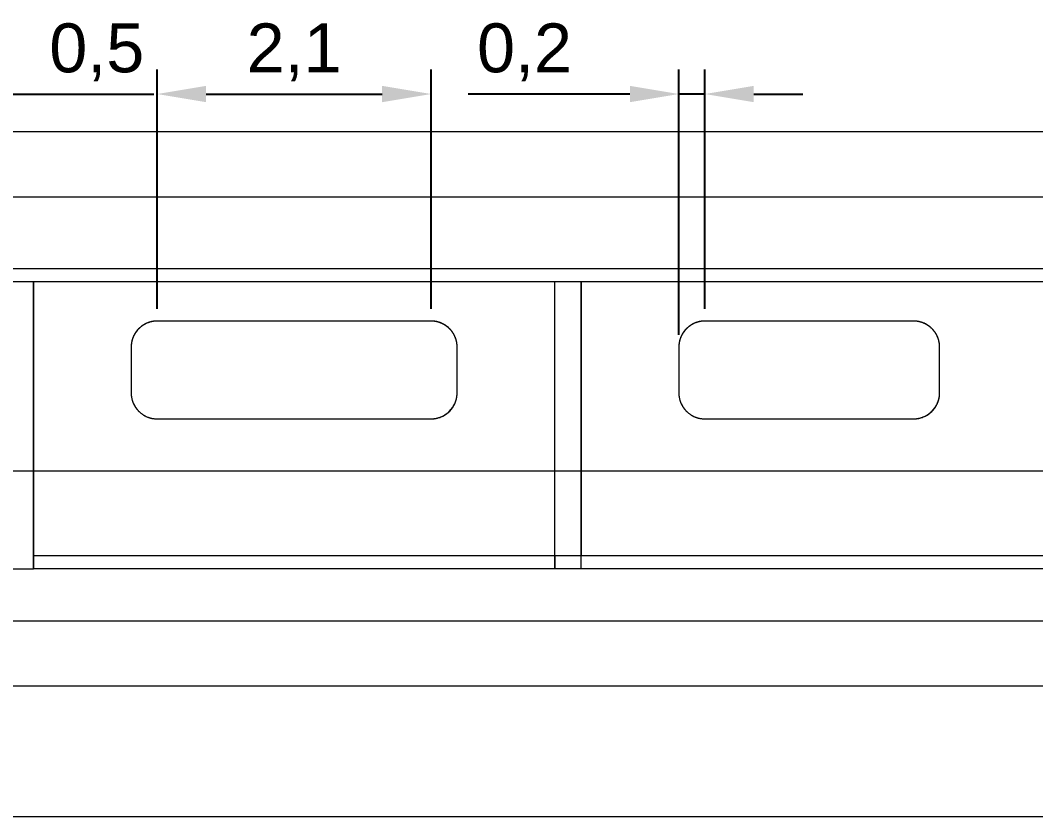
# Paper-space layout 'Presentación1' of a CAD drawing. Header units: millimetres. Extents: x 455 to 9071, y 15 to 4053.
# Drawn here: x 614.5 to 666.5, y 156.1 to 196.8 of the extents above; entities that cross this region are included whole.
import ezdxf

# ---------------------------------------------------------------- set-up
doc = ezdxf.new("R2010")
doc.units = ezdxf.units.MM
doc.layers.get('0').update_dxf_attribs({"color": 1})
doc.layers.add('Cotas', color=6, linetype='Continuous', lineweight=5)
doc.styles.get("Standard").update_dxf_attribs({"font": 'arial.ttf'})
doc.dimstyles.new('ISO-25', dxfattribs={"dimtxt": 2.5, "dimasz": 2.5, "dimexe": 1.25, "dimexo": 0.625, "dimtad": 1, "dimlfac": 0.15, "dimtxsty": 'Standard', "dimcen": 2.5, "dimadec": 0, "dimazin": 0, "dimtfac": 1, "dimtmove": 0, "dimatfit": 3, "dimfxl": 1, "dimarcsym": 0})

# ---------------------------------------------------------------- blocks, each defined once
blk = doc.blocks.new('*D8')
at = {"layer": 'Cotas', "color": 0, "lineweight": -2, "transparency": 16777216}
for p, q in [((621.548, 182.012), (621.548, 194.24)), ((635.548, 182.012), (635.548, 194.24)), ((624.048, 192.99), (633.048, 192.99))]:
    blk.add_line(p, q, dxfattribs=at)
at = {"layer": 'Cotas', "color": 0, "transparency": 16777216}
for points in [[(624.048, 193.406), (624.048, 192.573), (621.548, 192.99)], [(633.048, 193.406), (633.048, 192.573), (635.548, 192.99)]]:
    blk.add_solid(points, dxfattribs=at)
at = {"layer": 'Defpoints', "color": 0, "transparency": 16777216}
for p in [(635.548, 192.99), (621.548, 181.387, -2037.069), (635.548, 181.387, -2037.069)]:
    blk.add_point(p, dxfattribs=at)
at = {"layer": 'Cotas', "color": 0, "transparency": 16777216, "insert": (628.548, 195.117), "char_height": 2.5, "attachment_point": 5}
blk.add_mtext('2,1', dxfattribs=at)
blk = doc.blocks.new('*D9')
at = {"layer": 'Cotas', "color": 0, "lineweight": -2, "transparency": 16777216}
for p, q in [((648.215, 180.678), (648.215, 194.24)), ((649.548, 182.012), (649.548, 194.24)), ((645.715, 192.99), (637.439, 192.99)), ((649.548, 192.99), (648.215, 192.99)), ((652.048, 192.99), (654.548, 192.99))]:
    blk.add_line(p, q, dxfattribs=at)
at = {"layer": 'Cotas', "color": 0, "transparency": 16777216}
for points in [[(645.715, 193.406), (645.715, 192.573), (648.215, 192.99)], [(652.048, 193.406), (652.048, 192.573), (649.548, 192.99)]]:
    blk.add_solid(points, dxfattribs=at)
at = {"layer": 'Defpoints', "color": 0, "transparency": 16777216}
for p in [(648.215, 192.99), (649.548, 181.387, -2037.069), (648.215, 180.053, -2037.069)]:
    blk.add_point(p, dxfattribs=at)
at = {"layer": 'Cotas', "color": 0, "transparency": 16777216, "insert": (640.327, 195.117), "char_height": 2.5, "attachment_point": 5}
blk.add_mtext('0,2', dxfattribs=at)
blk = doc.blocks.new('*D15')
at = {"layer": 'Cotas', "color": 0, "lineweight": -2, "transparency": 16777216}
for p, q in [((606.812, 182.01), (606.812, 194.24)), ((610.548, 182.012), (610.548, 194.24)), ((604.312, 192.99), (601.812, 192.99)), ((606.812, 192.99), (610.548, 192.99)), ((613.048, 192.99), (621.369, 192.99))]:
    blk.add_line(p, q, dxfattribs=at)
at = {"layer": 'Cotas', "color": 0, "transparency": 16777216}
for points in [[(604.312, 193.406), (604.312, 192.573), (606.812, 192.99)], [(613.048, 193.406), (613.048, 192.573), (610.548, 192.99)]]:
    blk.add_solid(points, dxfattribs=at)
at = {"layer": 'Defpoints', "color": 0, "transparency": 16777216}
for p in [(610.548, 192.99), (606.812, 181.385, -2037.069), (610.548, 181.387, -2037.069)]:
    blk.add_point(p, dxfattribs=at)
at = {"layer": 'Cotas', "color": 0, "transparency": 16777216, "insert": (618.458, 195.117), "char_height": 2.5, "attachment_point": 5}
blk.add_mtext('0,5', dxfattribs=at)

psp = doc.layouts.new('Presentación1')

# ---------------------------------------------------------------- linework, layer by layer
at = {"linetype": 'Continuous', "lineweight": 15}
for p, q in [((687.215, 191.053, -2037.069), (567.215, 191.053, -2037.069)), ((687.215, 187.72, -2037.069), (567.215, 187.72, -2037.069)), ((687.215, 184.053, -2037.069), (567.215, 184.053, -2037.069)), ((615.215, 183.387, -2037.069), (567.215, 183.387, -2037.069)), ((641.882, 183.387, -2037.069), (615.215, 183.387, -2037.069)), ((615.215, 183.387, -2037.069), (615.215, 169.387, -2037.069)), ((687.215, 183.387, -2037.069), (615.215, 183.387, -2037.069)), ((615.215, 169.387, -2037.069), (615.215, 183.387, -2037.069)), ((615.215, 168.72, -2037.069), (615.215, 183.387, -2037.069)), ((641.882, 169.387, -2037.069), (641.882, 183.387, -2037.069)), ((643.215, 183.387, -2037.069), (641.882, 183.387, -2037.069)), ((641.882, 168.72, -2037.069), (641.882, 183.387, -2037.069)), ((643.215, 183.387, -2037.069), (643.215, 169.387, -2037.069)), ((687.215, 183.387, -2037.069), (643.215, 183.387, -2037.069)), ((643.215, 168.72, -2037.069), (643.215, 183.387, -2037.069)), ((635.548, 181.387, -2037.069), (621.548, 181.387, -2037.069)), ((660.215, 181.387, -2037.069), (649.548, 181.387, -2037.069)), ((620.215, 180.053, -2037.069), (620.215, 177.72, -2037.069)), ((620.215, 180.053, -2037.069), (620.215, 177.72, -2037.069)), ((620.215, 180.053, -2037.069), (620.215, 177.72, -2037.069)), ((620.215, 180.053, -2037.069), (620.215, 177.72, -2037.069)), ((636.882, 177.72, -2037.069), (636.882, 180.053, -2037.069)), ((636.882, 177.72, -2037.069), (636.882, 180.053, -2037.069)), ((636.882, 177.72, -2037.069), (636.882, 180.053, -2037.069)), ((636.882, 177.72, -2037.069), (636.882, 180.053, -2037.069)), ((648.215, 180.053, -2037.069), (648.215, 177.72, -2037.069)), ((648.215, 180.053, -2037.069), (648.215, 177.72, -2037.069)), ((648.215, 180.053, -2037.069), (648.215, 177.72, -2037.069)), ((648.215, 180.053, -2037.069), (648.215, 177.72, -2037.069)), ((661.548, 177.72, -2037.069), (661.548, 180.053, -2037.069)), ((661.548, 177.72, -2037.069), (661.548, 180.053, -2037.069)), ((661.548, 177.72, -2037.069), (661.548, 180.053, -2037.069)), ((661.548, 177.72, -2037.069), (661.548, 180.053, -2037.069)), ((621.548, 176.387, -2037.069), (635.548, 176.387, -2037.069)), ((649.548, 176.387, -2037.069), (660.215, 176.387, -2037.069)), ((687.215, 173.711, -2037.069), (567.215, 173.711, -2037.069)), ((641.882, 169.387, -2037.069), (615.215, 169.387, -2037.069)), ((615.215, 168.72, -2037.069), (615.215, 169.387, -2037.069)), ((615.215, 169.387, -2037.069), (615.215, 168.72, -2037.069)), ((687.215, 169.387, -2037.069), (615.215, 169.387, -2037.069)), ((641.882, 169.387, -2037.069), (641.882, 168.72, -2037.069)), ((687.215, 169.387, -2037.069), (643.215, 169.387, -2037.069)), ((643.215, 168.72, -2037.069), (643.215, 169.387, -2037.069)), ((613.548, 168.72, -2037.069), (615.215, 168.72, -2037.069)), ((641.882, 168.72, -2037.069), (615.215, 168.72, -2037.069)), ((687.215, 168.72, -2037.069), (615.215, 168.72, -2037.069)), ((643.215, 168.72, -2037.069), (641.882, 168.72, -2037.069)), ((687.215, 168.72, -2037.069), (643.215, 168.72, -2037.069)), ((687.215, 166.053, -2037.069), (567.215, 166.053, -2037.069)), ((687.215, 162.72, -2037.069), (567.215, 162.72, -2037.069)), ((687.215, 156.053, -2037.069), (567.215, 156.053, -2037.069))]:
    psp.add_line(p, q, dxfattribs=at)
for points, knots in [([(621.548, 181.387, -2037.069), (621.527, 181.386, -2037.069), (621.484, 181.386, -2037.069), (621.42, 181.381, -2037.069), (621.357, 181.373, -2037.069), (621.286, 181.361, -2037.069), (621.209, 181.344, -2037.069), (621.127, 181.319, -2037.069), (621.046, 181.289, -2037.069), (620.966, 181.254, -2037.069), (620.888, 181.213, -2037.069), (620.812, 181.166, -2037.069), (620.74, 181.115, -2037.069), (620.668, 181.056, -2037.069), (620.598, 180.99, -2037.069), (620.531, 180.917, -2037.069), (620.469, 180.839, -2037.069), (620.422, 180.768, -2037.069), (620.386, 180.707, -2037.069), (620.358, 180.656, -2037.069), (620.334, 180.604, -2037.069), (620.311, 180.551, -2037.069), (620.291, 180.497, -2037.069), (620.272, 180.442, -2037.069), (620.257, 180.386, -2037.069), (620.243, 180.326, -2037.069), (620.231, 180.262, -2037.069), (620.222, 180.193, -2037.069), (620.216, 180.123, -2037.069), (620.215, 180.077, -2037.069), (620.215, 180.053, -2037.069)], [0, 0, 0, 0, 0.027087, 0.054277, 0.081776, 0.109377, 0.146361, 0.183575, 0.221474, 0.259588, 0.300123, 0.340879, 0.382269, 0.423854, 0.472048, 0.520494, 0.569663, 0.619055, 0.648237, 0.67742, 0.706763, 0.736106, 0.765927, 0.795749, 0.825726, 0.855703, 0.891612, 0.927587, 0.96376, 1, 1, 1, 1]), ([(621.548, 181.387, -2037.069), (621.543, 181.387, -2037.069), (621.508, 181.387, -2037.069), (621.443, 181.383, -2037.069), (621.354, 181.373, -2037.069), (621.265, 181.357, -2037.069), (621.179, 181.335, -2037.069), (621.096, 181.308, -2037.069), (621.016, 181.277, -2037.069), (620.938, 181.24, -2037.069), (620.861, 181.197, -2037.069), (620.786, 181.148, -2037.069), (620.712, 181.093, -2037.069), (620.643, 181.033, -2037.069), (620.574, 180.966, -2037.069), (620.508, 180.89, -2037.069), (620.446, 180.806, -2037.069), (620.391, 180.717, -2037.069), (620.349, 180.638, -2037.069), (620.319, 180.57, -2037.069), (620.297, 180.514, -2037.069), (620.277, 180.457, -2037.069), (620.26, 180.398, -2037.069), (620.246, 180.339, -2037.069), (620.234, 180.279, -2037.069), (620.225, 180.219, -2037.069), (620.217, 180.144, -2037.069), (620.216, 180.088, -2037.069), (620.215, 180.053, -2037.069)], [0, 0, 0, 0, 0.0068373, 0.0445267, 0.08249, 0.1212939, 0.1603758, 0.1980198, 0.235886, 0.2743992, 0.3131139, 0.3558665, 0.3988471, 0.4424782, 0.486308, 0.5378128, 0.589589, 0.6421496, 0.6949548, 0.725872, 0.7567899, 0.7878848, 0.8189799, 0.8506148, 0.8822491, 0.9140636, 0.9458784, 1, 1, 1, 1]), ([(621.548, 181.387, -2037.069), (621.52, 181.386, -2037.069), (621.462, 181.385, -2037.069), (621.376, 181.376, -2037.069), (621.289, 181.362, -2037.069), (621.205, 181.343, -2037.069), (621.124, 181.318, -2037.069), (621.046, 181.289, -2037.069), (620.971, 181.256, -2037.069), (620.906, 181.222, -2037.069), (620.85, 181.19, -2037.069), (620.804, 181.16, -2037.069), (620.759, 181.128, -2037.069), (620.716, 181.095, -2037.069), (620.674, 181.06, -2037.069), (620.633, 181.024, -2037.069), (620.595, 180.986, -2037.069), (620.555, 180.943, -2037.069), (620.515, 180.897, -2037.069), (620.475, 180.846, -2037.069), (620.439, 180.793, -2037.069), (620.404, 180.739, -2037.069), (620.372, 180.683, -2037.069), (620.343, 180.625, -2037.069), (620.317, 180.566, -2037.069), (620.294, 180.508, -2037.069), (620.276, 180.452, -2037.069), (620.26, 180.397, -2037.069), (620.246, 180.341, -2037.069), (620.235, 180.285, -2037.069), (620.226, 180.228, -2037.069), (620.22, 180.17, -2037.069), (620.216, 180.112, -2037.069), (620.215, 180.073, -2037.069), (620.215, 180.053, -2037.069)], [0, 0, 0, 0, 0.036113, 0.072489, 0.109676, 0.147131, 0.183108, 0.219295, 0.256089, 0.293069, 0.318434, 0.3438, 0.369361, 0.394922, 0.421032, 0.447142, 0.473415, 0.499688, 0.531753, 0.563819, 0.596123, 0.628428, 0.661428, 0.694429, 0.727647, 0.760866, 0.79039, 0.819915, 0.849583, 0.879252, 0.909363, 0.939474, 0.969737, 1, 1, 1, 1]), ([(621.548, 181.387, -2037.069), (621.52, 181.386, -2037.069), (621.465, 181.385, -2037.069), (621.381, 181.377, -2037.069), (621.298, 181.364, -2037.069), (621.217, 181.346, -2037.069), (621.136, 181.322, -2037.069), (621.057, 181.294, -2037.069), (620.979, 181.26, -2037.069), (620.903, 181.221, -2037.069), (620.831, 181.178, -2037.069), (620.768, 181.135, -2037.069), (620.715, 181.095, -2037.069), (620.67, 181.057, -2037.069), (620.626, 181.017, -2037.069), (620.585, 180.976, -2037.069), (620.545, 180.932, -2037.069), (620.508, 180.887, -2037.069), (620.472, 180.841, -2037.069), (620.439, 180.794, -2037.069), (620.409, 180.746, -2037.069), (620.38, 180.697, -2037.069), (620.354, 180.647, -2037.069), (620.33, 180.596, -2037.069), (620.308, 180.544, -2037.069), (620.289, 180.491, -2037.069), (620.271, 180.437, -2037.069), (620.254, 180.374, -2037.069), (620.238, 180.302, -2037.069), (620.225, 180.22, -2037.069), (620.217, 180.137, -2037.069), (620.216, 180.081, -2037.069), (620.215, 180.053, -2037.069)], [0, 0, 0, 0, 0.0351047, 0.0704519, 0.1057783, 0.141335, 0.1775752, 0.2140325, 0.2519146, 0.2900034, 0.3286796, 0.3675345, 0.39555, 0.4235662, 0.451796, 0.480026, 0.5088614, 0.5376977, 0.5667147, 0.5957321, 0.6243428, 0.6529539, 0.6817122, 0.7104714, 0.7396683, 0.7688655, 0.7982036, 0.8275426, 0.8703827, 0.9133305, 0.9566092, 1, 1, 1, 1]), ([(636.882, 180.053, -2037.069), (636.881, 180.076, -2037.069), (636.881, 180.122, -2037.069), (636.875, 180.19, -2037.069), (636.867, 180.258, -2037.069), (636.854, 180.326, -2037.069), (636.838, 180.394, -2037.069), (636.818, 180.462, -2037.069), (636.794, 180.529, -2037.069), (636.768, 180.594, -2037.069), (636.738, 180.657, -2037.069), (636.705, 180.717, -2037.069), (636.669, 180.776, -2037.069), (636.63, 180.835, -2037.069), (636.586, 180.892, -2037.069), (636.538, 180.948, -2037.069), (636.487, 181.002, -2037.069), (636.426, 181.058, -2037.069), (636.356, 181.116, -2037.069), (636.288, 181.164, -2037.069), (636.23, 181.2, -2037.069), (636.185, 181.225, -2037.069), (636.138, 181.25, -2037.069), (636.09, 181.272, -2037.069), (636.042, 181.292, -2037.069), (635.993, 181.311, -2037.069), (635.942, 181.328, -2037.069), (635.89, 181.343, -2037.069), (635.837, 181.356, -2037.069), (635.782, 181.367, -2037.069), (635.726, 181.375, -2037.069), (635.668, 181.382, -2037.069), (635.609, 181.386, -2037.069), (635.569, 181.386, -2037.069), (635.548, 181.387, -2037.069)], [0, 0, 0, 0, 0.035373, 0.070809, 0.106434, 0.142123, 0.17855, 0.215046, 0.251755, 0.288537, 0.323141, 0.35781, 0.392686, 0.427635, 0.463466, 0.499386, 0.535593, 0.571906, 0.618057, 0.664468, 0.688109, 0.711791, 0.735605, 0.759466, 0.782532, 0.805646, 0.828911, 0.852231, 0.876189, 0.900212, 0.924435, 0.948728, 0.974321, 1, 1, 1, 1]), ([(636.882, 180.053, -2037.069), (636.881, 180.079, -2037.069), (636.88, 180.131, -2037.069), (636.873, 180.208, -2037.069), (636.862, 180.285, -2037.069), (636.847, 180.358, -2037.069), (636.829, 180.427, -2037.069), (636.808, 180.491, -2037.069), (636.785, 180.554, -2037.069), (636.757, 180.617, -2037.069), (636.726, 180.68, -2037.069), (636.691, 180.741, -2037.069), (636.653, 180.802, -2037.069), (636.614, 180.855, -2037.069), (636.577, 180.902, -2037.069), (636.542, 180.943, -2037.069), (636.505, 180.983, -2037.069), (636.465, 181.022, -2037.069), (636.424, 181.059, -2037.069), (636.38, 181.096, -2037.069), (636.334, 181.131, -2037.069), (636.277, 181.171, -2037.069), (636.207, 181.214, -2037.069), (636.122, 181.258, -2037.069), (636.047, 181.291, -2037.069), (635.984, 181.314, -2037.069), (635.922, 181.334, -2037.069), (635.844, 181.355, -2037.069), (635.765, 181.37, -2037.069), (635.699, 181.378, -2037.069), (635.649, 181.383, -2037.069), (635.599, 181.386, -2037.069), (635.565, 181.386, -2037.069), (635.548, 181.387, -2037.069)], [0, 0, 0, 0, 0.040084, 0.08026, 0.120712, 0.161258, 0.195897, 0.230597, 0.26548, 0.300428, 0.336127, 0.371899, 0.407903, 0.443988, 0.470283, 0.496613, 0.523055, 0.549538, 0.576492, 0.603495, 0.630648, 0.657856, 0.700618, 0.743632, 0.78751, 0.8096, 0.831733, 0.872914, 0.914419, 0.935692, 0.957013, 0.978481, 1, 1, 1, 1]), ([(636.882, 180.053, -2037.069), (636.881, 180.078, -2037.069), (636.881, 180.126, -2037.069), (636.874, 180.199, -2037.069), (636.864, 180.272, -2037.069), (636.851, 180.342, -2037.069), (636.834, 180.409, -2037.069), (636.814, 180.474, -2037.069), (636.791, 180.537, -2037.069), (636.765, 180.601, -2037.069), (636.735, 180.663, -2037.069), (636.701, 180.725, -2037.069), (636.663, 180.786, -2037.069), (636.625, 180.84, -2037.069), (636.589, 180.888, -2037.069), (636.554, 180.93, -2037.069), (636.517, 180.97, -2037.069), (636.478, 181.01, -2037.069), (636.436, 181.049, -2037.069), (636.392, 181.086, -2037.069), (636.346, 181.122, -2037.069), (636.289, 181.163, -2037.069), (636.22, 181.206, -2037.069), (636.137, 181.251, -2037.069), (636.063, 181.284, -2037.069), (636.001, 181.308, -2037.069), (635.954, 181.324, -2037.069), (635.906, 181.338, -2037.069), (635.859, 181.35, -2037.069), (635.81, 181.361, -2037.069), (635.76, 181.37, -2037.069), (635.709, 181.377, -2037.069), (635.657, 181.383, -2037.069), (635.604, 181.386, -2037.069), (635.568, 181.387, -2037.069), (635.549, 181.387, -2037.069), (635.548, 181.387, -2037.069)], [0, 0, 0, 0, 0.037764, 0.075603, 0.113669, 0.15181, 0.186615, 0.221477, 0.256518, 0.29162, 0.327442, 0.363334, 0.399446, 0.435635, 0.462442, 0.489284, 0.516238, 0.543232, 0.570699, 0.598214, 0.625882, 0.653606, 0.695878, 0.738389, 0.781735, 0.803555, 0.825419, 0.846546, 0.867717, 0.889027, 0.910387, 0.932323, 0.954317, 0.976487, 0.998718, 1, 1, 1, 1]), ([(636.882, 180.053, -2037.069), (636.881, 180.076, -2037.069), (636.881, 180.121, -2037.069), (636.875, 180.189, -2037.069), (636.867, 180.256, -2037.069), (636.855, 180.323, -2037.069), (636.839, 180.39, -2037.069), (636.82, 180.457, -2037.069), (636.797, 180.523, -2037.069), (636.77, 180.588, -2037.069), (636.741, 180.651, -2037.069), (636.708, 180.712, -2037.069), (636.672, 180.772, -2037.069), (636.633, 180.831, -2037.069), (636.589, 180.888, -2037.069), (636.541, 180.945, -2037.069), (636.489, 180.999, -2037.069), (636.429, 181.056, -2037.069), (636.359, 181.113, -2037.069), (636.292, 181.161, -2037.069), (636.234, 181.197, -2037.069), (636.19, 181.223, -2037.069), (636.143, 181.247, -2037.069), (636.086, 181.274, -2037.069), (636.015, 181.303, -2037.069), (635.931, 181.332, -2037.069), (635.843, 181.355, -2037.069), (635.766, 181.369, -2037.069), (635.701, 181.378, -2037.069), (635.651, 181.383, -2037.069), (635.6, 181.386, -2037.069), (635.566, 181.386, -2037.069), (635.548, 181.387, -2037.069)], [0, 0, 0, 0, 0.034981, 0.070021, 0.105242, 0.140523, 0.176496, 0.212533, 0.248767, 0.285068, 0.320205, 0.355407, 0.390813, 0.426292, 0.462645, 0.499086, 0.535813, 0.572644, 0.618453, 0.664511, 0.687958, 0.711445, 0.735062, 0.758725, 0.796952, 0.835412, 0.874663, 0.914214, 0.935526, 0.956891, 0.978418, 1, 1, 1, 1]), ([(649.548, 181.387, -2037.069), (649.543, 181.387, -2037.069), (649.508, 181.387, -2037.069), (649.443, 181.383, -2037.069), (649.354, 181.373, -2037.069), (649.265, 181.357, -2037.069), (649.179, 181.335, -2037.069), (649.096, 181.308, -2037.069), (649.016, 181.277, -2037.069), (648.938, 181.24, -2037.069), (648.861, 181.197, -2037.069), (648.786, 181.148, -2037.069), (648.712, 181.093, -2037.069), (648.643, 181.033, -2037.069), (648.574, 180.966, -2037.069), (648.508, 180.89, -2037.069), (648.446, 180.806, -2037.069), (648.391, 180.717, -2037.069), (648.349, 180.638, -2037.069), (648.319, 180.57, -2037.069), (648.297, 180.514, -2037.069), (648.277, 180.457, -2037.069), (648.26, 180.398, -2037.069), (648.246, 180.339, -2037.069), (648.234, 180.279, -2037.069), (648.225, 180.219, -2037.069), (648.217, 180.144, -2037.069), (648.216, 180.088, -2037.069), (648.215, 180.053, -2037.069)], [0, 0, 0, 0, 0.006837, 0.044526, 0.08249, 0.121294, 0.160376, 0.19802, 0.235886, 0.274399, 0.313114, 0.355867, 0.398847, 0.442478, 0.486308, 0.537813, 0.589589, 0.64215, 0.694955, 0.725872, 0.75679, 0.787885, 0.81898, 0.850615, 0.882249, 0.914064, 0.945878, 1, 1, 1, 1]), ([(649.548, 181.387, -2037.069), (649.527, 181.386, -2037.069), (649.484, 181.386, -2037.069), (649.42, 181.381, -2037.069), (649.357, 181.373, -2037.069), (649.286, 181.361, -2037.069), (649.209, 181.344, -2037.069), (649.127, 181.319, -2037.069), (649.046, 181.289, -2037.069), (648.966, 181.254, -2037.069), (648.888, 181.213, -2037.069), (648.812, 181.166, -2037.069), (648.74, 181.115, -2037.069), (648.668, 181.056, -2037.069), (648.598, 180.99, -2037.069), (648.531, 180.917, -2037.069), (648.469, 180.839, -2037.069), (648.422, 180.768, -2037.069), (648.386, 180.707, -2037.069), (648.358, 180.656, -2037.069), (648.334, 180.604, -2037.069), (648.311, 180.551, -2037.069), (648.291, 180.497, -2037.069), (648.272, 180.442, -2037.069), (648.257, 180.386, -2037.069), (648.243, 180.326, -2037.069), (648.231, 180.262, -2037.069), (648.222, 180.193, -2037.069), (648.216, 180.123, -2037.069), (648.215, 180.077, -2037.069), (648.215, 180.053, -2037.069)], [0, 0, 0, 0, 0.027087, 0.054277, 0.081776, 0.109377, 0.14636, 0.183575, 0.221474, 0.259588, 0.300123, 0.340879, 0.382269, 0.423854, 0.472048, 0.520494, 0.569663, 0.619055, 0.648237, 0.67742, 0.706763, 0.736106, 0.765927, 0.795749, 0.825726, 0.855703, 0.891612, 0.927587, 0.96376, 1, 1, 1, 1]), ([(649.548, 181.387, -2037.069), (649.52, 181.386, -2037.069), (649.462, 181.385, -2037.069), (649.376, 181.376, -2037.069), (649.289, 181.362, -2037.069), (649.205, 181.343, -2037.069), (649.124, 181.318, -2037.069), (649.046, 181.289, -2037.069), (648.971, 181.256, -2037.069), (648.906, 181.222, -2037.069), (648.85, 181.19, -2037.069), (648.804, 181.16, -2037.069), (648.759, 181.128, -2037.069), (648.716, 181.095, -2037.069), (648.674, 181.06, -2037.069), (648.633, 181.024, -2037.069), (648.595, 180.986, -2037.069), (648.555, 180.943, -2037.069), (648.515, 180.897, -2037.069), (648.475, 180.846, -2037.069), (648.439, 180.793, -2037.069), (648.404, 180.739, -2037.069), (648.372, 180.683, -2037.069), (648.343, 180.625, -2037.069), (648.317, 180.566, -2037.069), (648.294, 180.508, -2037.069), (648.276, 180.452, -2037.069), (648.26, 180.397, -2037.069), (648.246, 180.341, -2037.069), (648.235, 180.285, -2037.069), (648.226, 180.228, -2037.069), (648.22, 180.17, -2037.069), (648.216, 180.112, -2037.069), (648.215, 180.073, -2037.069), (648.215, 180.053, -2037.069)], [0, 0, 0, 0, 0.036113, 0.072489, 0.109676, 0.147131, 0.183108, 0.219295, 0.256089, 0.293068, 0.318434, 0.3438, 0.369361, 0.394922, 0.421032, 0.447142, 0.473414, 0.499688, 0.531753, 0.563819, 0.596123, 0.628428, 0.661428, 0.694429, 0.727647, 0.760865, 0.790391, 0.819915, 0.849583, 0.879252, 0.909363, 0.939474, 0.969737, 1, 1, 1, 1]), ([(649.548, 181.387, -2037.069), (649.52, 181.386, -2037.069), (649.465, 181.385, -2037.069), (649.381, 181.377, -2037.069), (649.298, 181.364, -2037.069), (649.217, 181.346, -2037.069), (649.136, 181.322, -2037.069), (649.057, 181.294, -2037.069), (648.979, 181.26, -2037.069), (648.903, 181.221, -2037.069), (648.831, 181.178, -2037.069), (648.768, 181.135, -2037.069), (648.715, 181.095, -2037.069), (648.67, 181.057, -2037.069), (648.626, 181.017, -2037.069), (648.585, 180.976, -2037.069), (648.545, 180.932, -2037.069), (648.508, 180.887, -2037.069), (648.472, 180.841, -2037.069), (648.439, 180.794, -2037.069), (648.409, 180.746, -2037.069), (648.38, 180.697, -2037.069), (648.354, 180.647, -2037.069), (648.33, 180.596, -2037.069), (648.308, 180.544, -2037.069), (648.289, 180.491, -2037.069), (648.271, 180.437, -2037.069), (648.254, 180.374, -2037.069), (648.238, 180.302, -2037.069), (648.225, 180.22, -2037.069), (648.217, 180.137, -2037.069), (648.216, 180.081, -2037.069), (648.215, 180.053, -2037.069)], [0, 0, 0, 0, 0.035104, 0.070452, 0.105778, 0.141335, 0.177575, 0.214032, 0.251915, 0.290003, 0.32868, 0.367535, 0.39555, 0.423566, 0.451796, 0.480026, 0.508861, 0.537697, 0.566714, 0.595732, 0.624342, 0.652954, 0.681712, 0.710471, 0.739668, 0.768865, 0.798204, 0.827543, 0.870383, 0.913331, 0.956609, 1, 1, 1, 1]), ([(661.548, 180.053, -2037.069), (661.548, 180.079, -2037.069), (661.547, 180.131, -2037.069), (661.54, 180.208, -2037.069), (661.529, 180.285, -2037.069), (661.514, 180.358, -2037.069), (661.496, 180.427, -2037.069), (661.475, 180.491, -2037.069), (661.451, 180.554, -2037.069), (661.424, 180.617, -2037.069), (661.393, 180.68, -2037.069), (661.358, 180.741, -2037.069), (661.319, 180.802, -2037.069), (661.281, 180.855, -2037.069), (661.244, 180.902, -2037.069), (661.209, 180.943, -2037.069), (661.171, 180.983, -2037.069), (661.132, 181.022, -2037.069), (661.091, 181.059, -2037.069), (661.047, 181.096, -2037.069), (661.001, 181.131, -2037.069), (660.943, 181.171, -2037.069), (660.873, 181.214, -2037.069), (660.789, 181.258, -2037.069), (660.713, 181.291, -2037.069), (660.651, 181.314, -2037.069), (660.589, 181.334, -2037.069), (660.511, 181.355, -2037.069), (660.431, 181.37, -2037.069), (660.366, 181.378, -2037.069), (660.316, 181.383, -2037.069), (660.266, 181.386, -2037.069), (660.232, 181.386, -2037.069), (660.215, 181.387, -2037.069)], [0, 0, 0, 0, 0.040084, 0.0802596, 0.1207118, 0.1612575, 0.195897, 0.2305963, 0.2654804, 0.3004278, 0.3361269, 0.3718987, 0.4079023, 0.4439882, 0.4702825, 0.4966128, 0.5230547, 0.5495376, 0.5764919, 0.6034941, 0.6306483, 0.6578563, 0.7006179, 0.7436323, 0.7875099, 0.8095988, 0.8317329, 0.8729141, 0.9144194, 0.935692, 0.9570123, 0.9784808, 1, 1, 1, 1]), ([(661.548, 180.053, -2037.069), (661.548, 180.076, -2037.069), (661.547, 180.122, -2037.069), (661.542, 180.19, -2037.069), (661.533, 180.258, -2037.069), (661.521, 180.326, -2037.069), (661.505, 180.394, -2037.069), (661.485, 180.462, -2037.069), (661.461, 180.529, -2037.069), (661.434, 180.594, -2037.069), (661.405, 180.657, -2037.069), (661.372, 180.717, -2037.069), (661.336, 180.776, -2037.069), (661.296, 180.835, -2037.069), (661.253, 180.892, -2037.069), (661.205, 180.948, -2037.069), (661.153, 181.002, -2037.069), (661.093, 181.058, -2037.069), (661.023, 181.116, -2037.069), (660.955, 181.164, -2037.069), (660.897, 181.2, -2037.069), (660.851, 181.225, -2037.069), (660.805, 181.25, -2037.069), (660.757, 181.272, -2037.069), (660.708, 181.292, -2037.069), (660.659, 181.311, -2037.069), (660.609, 181.328, -2037.069), (660.557, 181.343, -2037.069), (660.503, 181.356, -2037.069), (660.448, 181.367, -2037.069), (660.392, 181.375, -2037.069), (660.335, 181.382, -2037.069), (660.275, 181.386, -2037.069), (660.235, 181.386, -2037.069), (660.215, 181.387, -2037.069)], [0, 0, 0, 0, 0.035373, 0.070809, 0.106434, 0.142123, 0.17855, 0.215046, 0.251755, 0.288537, 0.323141, 0.35781, 0.392686, 0.427635, 0.463466, 0.499385, 0.535593, 0.571905, 0.618056, 0.664468, 0.688108, 0.71179, 0.735604, 0.759465, 0.782531, 0.805645, 0.82891, 0.85223, 0.876188, 0.900211, 0.924435, 0.948728, 0.97432, 1, 1, 1, 1]), ([(661.548, 180.053, -2037.069), (661.548, 180.078, -2037.069), (661.547, 180.126, -2037.069), (661.541, 180.199, -2037.069), (661.531, 180.272, -2037.069), (661.517, 180.342, -2037.069), (661.501, 180.409, -2037.069), (661.481, 180.474, -2037.069), (661.458, 180.537, -2037.069), (661.431, 180.601, -2037.069), (661.401, 180.663, -2037.069), (661.367, 180.725, -2037.069), (661.33, 180.786, -2037.069), (661.292, 180.84, -2037.069), (661.255, 180.888, -2037.069), (661.221, 180.93, -2037.069), (661.184, 180.97, -2037.069), (661.144, 181.01, -2037.069), (661.103, 181.049, -2037.069), (661.059, 181.086, -2037.069), (661.012, 181.122, -2037.069), (660.956, 181.163, -2037.069), (660.887, 181.206, -2037.069), (660.803, 181.251, -2037.069), (660.729, 181.284, -2037.069), (660.668, 181.308, -2037.069), (660.621, 181.324, -2037.069), (660.573, 181.338, -2037.069), (660.525, 181.35, -2037.069), (660.477, 181.361, -2037.069), (660.427, 181.37, -2037.069), (660.376, 181.377, -2037.069), (660.324, 181.383, -2037.069), (660.271, 181.386, -2037.069), (660.235, 181.387, -2037.069), (660.216, 181.387, -2037.069), (660.215, 181.387, -2037.069)], [0, 0, 0, 0, 0.0377635, 0.0756028, 0.1136685, 0.1518102, 0.1866146, 0.2214764, 0.2565174, 0.2916192, 0.3274422, 0.3633345, 0.3994458, 0.4356345, 0.462442, 0.489284, 0.5162378, 0.5432322, 0.5706989, 0.5982133, 0.6258822, 0.6536057, 0.6958775, 0.7383885, 0.781735, 0.8035553, 0.8254191, 0.8465461, 0.8677165, 0.8890265, 0.9103857, 0.9323231, 0.9543162, 0.9764865, 0.9987179, 1, 1, 1, 1]), ([(661.548, 180.053, -2037.069), (661.548, 180.076, -2037.069), (661.547, 180.121, -2037.069), (661.542, 180.189, -2037.069), (661.533, 180.256, -2037.069), (661.521, 180.323, -2037.069), (661.506, 180.39, -2037.069), (661.486, 180.457, -2037.069), (661.463, 180.523, -2037.069), (661.437, 180.588, -2037.069), (661.408, 180.651, -2037.069), (661.375, 180.712, -2037.069), (661.339, 180.772, -2037.069), (661.299, 180.831, -2037.069), (661.255, 180.888, -2037.069), (661.208, 180.945, -2037.069), (661.156, 180.999, -2037.069), (661.095, 181.056, -2037.069), (661.026, 181.113, -2037.069), (660.958, 181.161, -2037.069), (660.901, 181.197, -2037.069), (660.856, 181.223, -2037.069), (660.81, 181.247, -2037.069), (660.752, 181.274, -2037.069), (660.682, 181.303, -2037.069), (660.598, 181.332, -2037.069), (660.51, 181.355, -2037.069), (660.432, 181.369, -2037.069), (660.368, 181.378, -2037.069), (660.318, 181.383, -2037.069), (660.266, 181.386, -2037.069), (660.232, 181.386, -2037.069), (660.215, 181.387, -2037.069)], [0, 0, 0, 0, 0.034981, 0.070021, 0.105242, 0.140523, 0.176496, 0.212533, 0.248767, 0.285067, 0.320204, 0.355406, 0.390813, 0.426291, 0.462645, 0.499086, 0.535813, 0.572644, 0.618453, 0.66451, 0.687957, 0.711445, 0.735062, 0.758726, 0.796952, 0.835412, 0.874662, 0.914213, 0.935525, 0.95689, 0.978418, 1, 1, 1, 1]), ([(620.215, 177.72, -2037.069), (620.215, 177.7, -2037.069), (620.216, 177.66, -2037.069), (620.22, 177.599, -2037.069), (620.227, 177.538, -2037.069), (620.237, 177.478, -2037.069), (620.249, 177.417, -2037.069), (620.265, 177.356, -2037.069), (620.284, 177.295, -2037.069), (620.309, 177.226, -2037.069), (620.342, 177.149, -2037.069), (620.381, 177.075, -2037.069), (620.419, 177.011, -2037.069), (620.455, 176.956, -2037.069), (620.494, 176.903, -2037.069), (620.536, 176.852, -2037.069), (620.586, 176.796, -2037.069), (620.644, 176.739, -2037.069), (620.705, 176.687, -2037.069), (620.761, 176.643, -2037.069), (620.821, 176.602, -2037.069), (620.892, 176.558, -2037.069), (620.973, 176.516, -2037.069), (621.053, 176.481, -2037.069), (621.122, 176.456, -2037.069), (621.184, 176.437, -2037.069), (621.248, 176.42, -2037.069), (621.323, 176.405, -2037.069), (621.403, 176.394, -2037.069), (621.478, 176.388, -2037.069), (621.525, 176.387, -2037.069), (621.548, 176.387, -2037.069)], [0, 0, 0, 0, 0.0308421, 0.0618087, 0.0927752, 0.124168, 0.1555606, 0.1873979, 0.2192343, 0.2512206, 0.2976292, 0.3440367, 0.3755514, 0.4070657, 0.4391359, 0.4712062, 0.5034689, 0.5457584, 0.5880463, 0.6167983, 0.6455499, 0.6895735, 0.7335952, 0.7710748, 0.8085534, 0.834005, 0.8594565, 0.8983628, 0.9372687, 0.9685816, 1, 1, 1, 1]), ([(620.215, 177.72, -2037.069), (620.215, 177.7, -2037.069), (620.216, 177.66, -2037.069), (620.22, 177.599, -2037.069), (620.227, 177.538, -2037.069), (620.237, 177.478, -2037.069), (620.249, 177.417, -2037.069), (620.265, 177.356, -2037.069), (620.284, 177.295, -2037.069), (620.309, 177.226, -2037.069), (620.342, 177.149, -2037.069), (620.381, 177.075, -2037.069), (620.419, 177.011, -2037.069), (620.455, 176.956, -2037.069), (620.494, 176.903, -2037.069), (620.536, 176.852, -2037.069), (620.586, 176.796, -2037.069), (620.644, 176.739, -2037.069), (620.705, 176.687, -2037.069), (620.761, 176.643, -2037.069), (620.821, 176.602, -2037.069), (620.892, 176.558, -2037.069), (620.973, 176.516, -2037.069), (621.053, 176.481, -2037.069), (621.122, 176.456, -2037.069), (621.184, 176.437, -2037.069), (621.248, 176.42, -2037.069), (621.323, 176.405, -2037.069), (621.403, 176.394, -2037.069), (621.478, 176.388, -2037.069), (621.525, 176.387, -2037.069), (621.548, 176.387, -2037.069)], [0, 0, 0, 0, 0.0308421, 0.0618087, 0.0927752, 0.124168, 0.1555606, 0.1873979, 0.2192343, 0.2512206, 0.2976292, 0.3440367, 0.3755514, 0.4070657, 0.4391359, 0.4712062, 0.5034689, 0.5457584, 0.5880463, 0.6167983, 0.6455499, 0.6895735, 0.7335952, 0.7710748, 0.8085534, 0.834005, 0.8594565, 0.8983628, 0.9372687, 0.9685816, 1, 1, 1, 1]), ([(620.215, 177.72, -2037.069), (620.215, 177.7, -2037.069), (620.216, 177.661, -2037.069), (620.22, 177.602, -2037.069), (620.226, 177.542, -2037.069), (620.236, 177.482, -2037.069), (620.248, 177.423, -2037.069), (620.263, 177.363, -2037.069), (620.281, 177.303, -2037.069), (620.305, 177.235, -2037.069), (620.337, 177.16, -2037.069), (620.374, 177.086, -2037.069), (620.411, 177.023, -2037.069), (620.445, 176.97, -2037.069), (620.483, 176.918, -2037.069), (620.523, 176.867, -2037.069), (620.571, 176.812, -2037.069), (620.627, 176.754, -2037.069), (620.686, 176.702, -2037.069), (620.741, 176.658, -2037.069), (620.798, 176.617, -2037.069), (620.868, 176.572, -2037.069), (620.946, 176.529, -2037.069), (621.025, 176.493, -2037.069), (621.093, 176.466, -2037.069), (621.155, 176.446, -2037.069), (621.218, 176.427, -2037.069), (621.293, 176.41, -2037.069), (621.378, 176.397, -2037.069), (621.463, 176.388, -2037.069), (621.52, 176.387, -2037.069), (621.548, 176.387, -2037.069)], [0, 0, 0, 0, 0.030055, 0.060232, 0.090408, 0.120999, 0.151589, 0.182611, 0.213634, 0.244801, 0.290025, 0.335247, 0.365947, 0.396646, 0.427875, 0.459104, 0.490513, 0.532196, 0.573878, 0.602195, 0.630512, 0.673825, 0.717137, 0.754958, 0.792778, 0.818444, 0.844111, 0.883314, 0.922518, 0.961166, 1, 1, 1, 1]), ([(620.215, 177.72, -2037.069), (620.215, 177.7, -2037.069), (620.216, 177.661, -2037.069), (620.22, 177.602, -2037.069), (620.226, 177.542, -2037.069), (620.236, 177.482, -2037.069), (620.248, 177.423, -2037.069), (620.263, 177.363, -2037.069), (620.281, 177.303, -2037.069), (620.305, 177.235, -2037.069), (620.337, 177.16, -2037.069), (620.374, 177.086, -2037.069), (620.411, 177.023, -2037.069), (620.445, 176.97, -2037.069), (620.483, 176.918, -2037.069), (620.523, 176.867, -2037.069), (620.571, 176.812, -2037.069), (620.627, 176.754, -2037.069), (620.686, 176.702, -2037.069), (620.741, 176.658, -2037.069), (620.798, 176.617, -2037.069), (620.868, 176.572, -2037.069), (620.946, 176.529, -2037.069), (621.025, 176.493, -2037.069), (621.093, 176.466, -2037.069), (621.155, 176.446, -2037.069), (621.218, 176.427, -2037.069), (621.293, 176.41, -2037.069), (621.378, 176.397, -2037.069), (621.463, 176.388, -2037.069), (621.52, 176.387, -2037.069), (621.548, 176.387, -2037.069)], [0, 0, 0, 0, 0.030055, 0.060232, 0.090408, 0.120999, 0.151589, 0.182611, 0.213634, 0.244801, 0.290025, 0.335247, 0.365947, 0.396646, 0.427875, 0.459104, 0.490513, 0.532196, 0.573878, 0.602195, 0.630512, 0.673825, 0.717137, 0.754958, 0.792778, 0.818444, 0.844111, 0.883314, 0.922518, 0.961166, 1, 1, 1, 1]), ([(635.548, 176.387, -2037.069), (635.578, 176.387, -2037.069), (635.637, 176.388, -2037.069), (635.728, 176.398, -2037.069), (635.823, 176.414, -2037.069), (635.921, 176.438, -2037.069), (636.017, 176.47, -2037.069), (636.11, 176.51, -2037.069), (636.2, 176.555, -2037.069), (636.286, 176.608, -2037.069), (636.367, 176.666, -2037.069), (636.445, 176.732, -2037.069), (636.519, 176.804, -2037.069), (636.587, 176.882, -2037.069), (636.649, 176.965, -2037.069), (636.696, 177.039, -2037.069), (636.73, 177.101, -2037.069), (636.754, 177.15, -2037.069), (636.777, 177.2, -2037.069), (636.797, 177.251, -2037.069), (636.815, 177.303, -2037.069), (636.831, 177.356, -2037.069), (636.845, 177.409, -2037.069), (636.858, 177.466, -2037.069), (636.868, 177.527, -2037.069), (636.876, 177.591, -2037.069), (636.881, 177.655, -2037.069), (636.881, 177.698, -2037.069), (636.882, 177.72, -2037.069)], [0, 0, 0, 0, 0.03956, 0.079334, 0.124255, 0.169483, 0.215657, 0.262149, 0.308086, 0.354313, 0.401424, 0.448825, 0.498005, 0.547483, 0.597854, 0.648515, 0.675589, 0.702664, 0.729899, 0.757136, 0.784859, 0.812581, 0.840463, 0.868344, 0.901105, 0.933928, 0.966933, 1, 1, 1, 1]), ([(635.548, 176.387, -2037.069), (635.571, 176.387, -2037.069), (635.617, 176.388, -2037.069), (635.686, 176.393, -2037.069), (635.755, 176.402, -2037.069), (635.833, 176.416, -2037.069), (635.92, 176.438, -2037.069), (636.015, 176.47, -2037.069), (636.108, 176.509, -2037.069), (636.198, 176.554, -2037.069), (636.284, 176.607, -2037.069), (636.366, 176.665, -2037.069), (636.444, 176.73, -2037.069), (636.517, 176.802, -2037.069), (636.585, 176.88, -2037.069), (636.648, 176.964, -2037.069), (636.704, 177.053, -2037.069), (636.746, 177.131, -2037.069), (636.775, 177.197, -2037.069), (636.796, 177.249, -2037.069), (636.815, 177.301, -2037.069), (636.831, 177.355, -2037.069), (636.845, 177.409, -2037.069), (636.857, 177.464, -2037.069), (636.867, 177.519, -2037.069), (636.875, 177.581, -2037.069), (636.881, 177.648, -2037.069), (636.881, 177.696, -2037.069), (636.882, 177.72, -2037.069)], [0, 0, 0, 0, 0.030849, 0.0618, 0.093058, 0.12442, 0.16936, 0.2146, 0.260764, 0.307235, 0.353777, 0.400611, 0.448324, 0.496324, 0.546588, 0.597154, 0.648627, 0.700393, 0.728159, 0.755925, 0.783857, 0.81179, 0.840225, 0.86866, 0.89726, 0.92586, 0.962887, 1, 1, 1, 1]), ([(635.548, 176.387, -2037.069), (635.569, 176.387, -2037.069), (635.611, 176.388, -2037.069), (635.675, 176.392, -2037.069), (635.738, 176.4, -2037.069), (635.813, 176.412, -2037.069), (635.9, 176.433, -2037.069), (635.998, 176.463, -2037.069), (636.094, 176.502, -2037.069), (636.187, 176.548, -2037.069), (636.275, 176.601, -2037.069), (636.359, 176.66, -2037.069), (636.439, 176.726, -2037.069), (636.514, 176.798, -2037.069), (636.583, 176.877, -2037.069), (636.646, 176.961, -2037.069), (636.703, 177.05, -2037.069), (636.745, 177.129, -2037.069), (636.774, 177.195, -2037.069), (636.795, 177.246, -2037.069), (636.813, 177.298, -2037.069), (636.83, 177.351, -2037.069), (636.844, 177.404, -2037.069), (636.856, 177.459, -2037.069), (636.866, 177.514, -2037.069), (636.874, 177.576, -2037.069), (636.88, 177.644, -2037.069), (636.881, 177.695, -2037.069), (636.882, 177.72, -2037.069)], [0, 0, 0, 0, 0.028571, 0.057216, 0.086091, 0.115041, 0.161429, 0.208132, 0.255808, 0.303813, 0.351304, 0.3991, 0.447827, 0.496862, 0.547188, 0.597827, 0.649405, 0.701291, 0.728598, 0.755906, 0.783381, 0.810855, 0.838833, 0.866812, 0.894956, 0.923099, 0.961499, 1, 1, 1, 1]), ([(635.548, 176.387, -2037.069), (635.576, 176.387, -2037.069), (635.631, 176.388, -2037.069), (635.721, 176.397, -2037.069), (635.815, 176.412, -2037.069), (635.916, 176.437, -2037.069), (636.014, 176.469, -2037.069), (636.11, 176.509, -2037.069), (636.202, 176.556, -2037.069), (636.289, 176.61, -2037.069), (636.373, 176.67, -2037.069), (636.452, 176.737, -2037.069), (636.526, 176.811, -2037.069), (636.594, 176.89, -2037.069), (636.656, 176.975, -2037.069), (636.702, 177.05, -2037.069), (636.736, 177.113, -2037.069), (636.768, 177.179, -2037.069), (636.796, 177.246, -2037.069), (636.819, 177.315, -2037.069), (636.835, 177.368, -2037.069), (636.848, 177.421, -2037.069), (636.86, 177.477, -2037.069), (636.869, 177.536, -2037.069), (636.876, 177.597, -2037.069), (636.881, 177.658, -2037.069), (636.881, 177.699, -2037.069), (636.882, 177.72, -2037.069)], [0, 0, 0, 0, 0.037638, 0.075447, 0.121843, 0.168557, 0.216261, 0.2643, 0.311412, 0.35883, 0.407184, 0.455847, 0.505449, 0.555361, 0.606207, 0.657358, 0.684173, 0.710989, 0.764936, 0.792409, 0.819883, 0.847517, 0.875152, 0.906227, 0.937357, 0.968652, 1, 1, 1, 1]), ([(648.215, 177.72, -2037.069), (648.215, 177.7, -2037.069), (648.216, 177.66, -2037.069), (648.22, 177.599, -2037.069), (648.227, 177.538, -2037.069), (648.237, 177.478, -2037.069), (648.249, 177.417, -2037.069), (648.265, 177.356, -2037.069), (648.284, 177.295, -2037.069), (648.309, 177.226, -2037.069), (648.342, 177.149, -2037.069), (648.381, 177.075, -2037.069), (648.419, 177.011, -2037.069), (648.455, 176.956, -2037.069), (648.494, 176.903, -2037.069), (648.536, 176.852, -2037.069), (648.586, 176.796, -2037.069), (648.644, 176.739, -2037.069), (648.705, 176.687, -2037.069), (648.761, 176.643, -2037.069), (648.821, 176.602, -2037.069), (648.892, 176.558, -2037.069), (648.973, 176.516, -2037.069), (649.053, 176.481, -2037.069), (649.122, 176.456, -2037.069), (649.184, 176.437, -2037.069), (649.248, 176.42, -2037.069), (649.323, 176.405, -2037.069), (649.403, 176.394, -2037.069), (649.478, 176.388, -2037.069), (649.525, 176.387, -2037.069), (649.548, 176.387, -2037.069)], [0, 0, 0, 0, 0.030842, 0.061809, 0.092775, 0.124168, 0.155561, 0.187398, 0.219234, 0.251221, 0.297629, 0.344037, 0.375552, 0.407066, 0.439136, 0.471206, 0.503469, 0.545759, 0.588047, 0.616798, 0.64555, 0.689573, 0.733595, 0.771075, 0.808553, 0.834006, 0.859457, 0.898363, 0.937269, 0.968582, 1, 1, 1, 1]), ([(648.215, 177.72, -2037.069), (648.215, 177.7, -2037.069), (648.216, 177.66, -2037.069), (648.22, 177.599, -2037.069), (648.227, 177.538, -2037.069), (648.237, 177.478, -2037.069), (648.249, 177.417, -2037.069), (648.265, 177.356, -2037.069), (648.284, 177.295, -2037.069), (648.309, 177.226, -2037.069), (648.342, 177.149, -2037.069), (648.381, 177.075, -2037.069), (648.419, 177.011, -2037.069), (648.455, 176.956, -2037.069), (648.494, 176.903, -2037.069), (648.536, 176.852, -2037.069), (648.586, 176.796, -2037.069), (648.644, 176.739, -2037.069), (648.705, 176.687, -2037.069), (648.761, 176.643, -2037.069), (648.821, 176.602, -2037.069), (648.892, 176.558, -2037.069), (648.973, 176.516, -2037.069), (649.053, 176.481, -2037.069), (649.122, 176.456, -2037.069), (649.184, 176.437, -2037.069), (649.248, 176.42, -2037.069), (649.323, 176.405, -2037.069), (649.403, 176.394, -2037.069), (649.478, 176.388, -2037.069), (649.525, 176.387, -2037.069), (649.548, 176.387, -2037.069)], [0, 0, 0, 0, 0.030842, 0.061809, 0.092775, 0.124168, 0.155561, 0.187398, 0.219234, 0.251221, 0.297629, 0.344037, 0.375552, 0.407066, 0.439136, 0.471206, 0.503469, 0.545759, 0.588047, 0.616798, 0.64555, 0.689573, 0.733595, 0.771075, 0.808553, 0.834006, 0.859457, 0.898363, 0.937269, 0.968582, 1, 1, 1, 1]), ([(648.215, 177.72, -2037.069), (648.215, 177.7, -2037.069), (648.216, 177.661, -2037.069), (648.22, 177.602, -2037.069), (648.226, 177.542, -2037.069), (648.236, 177.482, -2037.069), (648.248, 177.423, -2037.069), (648.263, 177.363, -2037.069), (648.281, 177.303, -2037.069), (648.305, 177.235, -2037.069), (648.337, 177.16, -2037.069), (648.374, 177.086, -2037.069), (648.411, 177.023, -2037.069), (648.445, 176.97, -2037.069), (648.483, 176.918, -2037.069), (648.523, 176.867, -2037.069), (648.571, 176.812, -2037.069), (648.627, 176.754, -2037.069), (648.686, 176.702, -2037.069), (648.741, 176.658, -2037.069), (648.798, 176.617, -2037.069), (648.868, 176.572, -2037.069), (648.946, 176.529, -2037.069), (649.025, 176.493, -2037.069), (649.093, 176.466, -2037.069), (649.155, 176.446, -2037.069), (649.218, 176.427, -2037.069), (649.293, 176.41, -2037.069), (649.378, 176.397, -2037.069), (649.463, 176.388, -2037.069), (649.52, 176.387, -2037.069), (649.548, 176.387, -2037.069)], [0, 0, 0, 0, 0.030055, 0.060232, 0.090408, 0.120999, 0.151589, 0.182611, 0.213634, 0.244801, 0.290025, 0.335247, 0.365947, 0.396646, 0.427876, 0.459104, 0.490514, 0.532196, 0.573878, 0.602195, 0.630512, 0.673825, 0.717137, 0.754958, 0.792778, 0.818444, 0.844111, 0.883315, 0.922518, 0.961167, 1, 1, 1, 1]), ([(648.215, 177.72, -2037.069), (648.215, 177.7, -2037.069), (648.216, 177.661, -2037.069), (648.22, 177.602, -2037.069), (648.226, 177.542, -2037.069), (648.236, 177.482, -2037.069), (648.248, 177.423, -2037.069), (648.263, 177.363, -2037.069), (648.281, 177.303, -2037.069), (648.305, 177.235, -2037.069), (648.337, 177.16, -2037.069), (648.374, 177.086, -2037.069), (648.411, 177.023, -2037.069), (648.445, 176.97, -2037.069), (648.483, 176.918, -2037.069), (648.523, 176.867, -2037.069), (648.571, 176.812, -2037.069), (648.627, 176.754, -2037.069), (648.686, 176.702, -2037.069), (648.741, 176.658, -2037.069), (648.798, 176.617, -2037.069), (648.868, 176.572, -2037.069), (648.946, 176.529, -2037.069), (649.025, 176.493, -2037.069), (649.093, 176.466, -2037.069), (649.155, 176.446, -2037.069), (649.218, 176.427, -2037.069), (649.293, 176.41, -2037.069), (649.378, 176.397, -2037.069), (649.463, 176.388, -2037.069), (649.52, 176.387, -2037.069), (649.548, 176.387, -2037.069)], [0, 0, 0, 0, 0.030055, 0.060232, 0.090408, 0.120999, 0.151589, 0.182611, 0.213634, 0.244801, 0.290025, 0.335247, 0.365947, 0.396646, 0.427876, 0.459104, 0.490514, 0.532196, 0.573878, 0.602195, 0.630512, 0.673825, 0.717137, 0.754958, 0.792778, 0.818444, 0.844111, 0.883315, 0.922518, 0.961167, 1, 1, 1, 1]), ([(660.215, 176.387, -2037.069), (660.238, 176.387, -2037.069), (660.284, 176.388, -2037.069), (660.353, 176.393, -2037.069), (660.421, 176.402, -2037.069), (660.5, 176.416, -2037.069), (660.587, 176.438, -2037.069), (660.682, 176.47, -2037.069), (660.775, 176.509, -2037.069), (660.865, 176.554, -2037.069), (660.951, 176.607, -2037.069), (661.033, 176.665, -2037.069), (661.111, 176.73, -2037.069), (661.184, 176.802, -2037.069), (661.252, 176.88, -2037.069), (661.315, 176.964, -2037.069), (661.371, 177.053, -2037.069), (661.412, 177.131, -2037.069), (661.442, 177.197, -2037.069), (661.463, 177.249, -2037.069), (661.481, 177.301, -2037.069), (661.498, 177.355, -2037.069), (661.512, 177.409, -2037.069), (661.524, 177.464, -2037.069), (661.534, 177.519, -2037.069), (661.542, 177.581, -2037.069), (661.547, 177.648, -2037.069), (661.548, 177.696, -2037.069), (661.548, 177.72, -2037.069)], [0, 0, 0, 0, 0.0308501, 0.0618011, 0.0930587, 0.124421, 0.1693605, 0.2146007, 0.2607645, 0.3072355, 0.3537775, 0.4006114, 0.4483243, 0.4963243, 0.5465884, 0.597155, 0.6486274, 0.7003927, 0.7281589, 0.7559249, 0.7838571, 0.8117901, 0.8402253, 0.8686603, 0.8972599, 0.9258598, 0.9628869, 1, 1, 1, 1]), ([(660.215, 176.387, -2037.069), (660.244, 176.387, -2037.069), (660.303, 176.388, -2037.069), (660.395, 176.398, -2037.069), (660.49, 176.414, -2037.069), (660.588, 176.438, -2037.069), (660.684, 176.47, -2037.069), (660.777, 176.51, -2037.069), (660.867, 176.555, -2037.069), (660.952, 176.608, -2037.069), (661.034, 176.666, -2037.069), (661.112, 176.732, -2037.069), (661.185, 176.804, -2037.069), (661.254, 176.882, -2037.069), (661.316, 176.965, -2037.069), (661.362, 177.039, -2037.069), (661.396, 177.101, -2037.069), (661.421, 177.15, -2037.069), (661.443, 177.2, -2037.069), (661.464, 177.251, -2037.069), (661.482, 177.303, -2037.069), (661.498, 177.356, -2037.069), (661.512, 177.409, -2037.069), (661.524, 177.466, -2037.069), (661.535, 177.527, -2037.069), (661.543, 177.591, -2037.069), (661.547, 177.655, -2037.069), (661.548, 177.698, -2037.069), (661.548, 177.72, -2037.069)], [0, 0, 0, 0, 0.039561, 0.079334, 0.124256, 0.169484, 0.215658, 0.26215, 0.308086, 0.354314, 0.401425, 0.448825, 0.498005, 0.547483, 0.597854, 0.648515, 0.67559, 0.702664, 0.7299, 0.757136, 0.784859, 0.812581, 0.840463, 0.868344, 0.901105, 0.933928, 0.966933, 1, 1, 1, 1]), ([(660.215, 176.387, -2037.069), (660.236, 176.387, -2037.069), (660.278, 176.388, -2037.069), (660.341, 176.392, -2037.069), (660.404, 176.4, -2037.069), (660.48, 176.412, -2037.069), (660.567, 176.433, -2037.069), (660.665, 176.463, -2037.069), (660.761, 176.502, -2037.069), (660.853, 176.548, -2037.069), (660.942, 176.601, -2037.069), (661.026, 176.66, -2037.069), (661.105, 176.726, -2037.069), (661.18, 176.798, -2037.069), (661.25, 176.877, -2037.069), (661.313, 176.961, -2037.069), (661.37, 177.05, -2037.069), (661.411, 177.129, -2037.069), (661.441, 177.195, -2037.069), (661.462, 177.246, -2037.069), (661.48, 177.298, -2037.069), (661.497, 177.351, -2037.069), (661.511, 177.404, -2037.069), (661.523, 177.459, -2037.069), (661.533, 177.514, -2037.069), (661.541, 177.576, -2037.069), (661.547, 177.644, -2037.069), (661.548, 177.695, -2037.069), (661.548, 177.72, -2037.069)], [0, 0, 0, 0, 0.028571, 0.057217, 0.086092, 0.115043, 0.161429, 0.208133, 0.255809, 0.303813, 0.351304, 0.399101, 0.447827, 0.496862, 0.547189, 0.597827, 0.649405, 0.701291, 0.728599, 0.755906, 0.783381, 0.810855, 0.838833, 0.866812, 0.894955, 0.923099, 0.961499, 1, 1, 1, 1]), ([(660.215, 176.387, -2037.069), (660.243, 176.387, -2037.069), (660.298, 176.388, -2037.069), (660.387, 176.397, -2037.069), (660.482, 176.412, -2037.069), (660.582, 176.437, -2037.069), (660.681, 176.469, -2037.069), (660.777, 176.509, -2037.069), (660.868, 176.556, -2037.069), (660.956, 176.61, -2037.069), (661.039, 176.67, -2037.069), (661.118, 176.737, -2037.069), (661.192, 176.811, -2037.069), (661.26, 176.89, -2037.069), (661.322, 176.975, -2037.069), (661.369, 177.05, -2037.069), (661.403, 177.113, -2037.069), (661.434, 177.179, -2037.069), (661.462, 177.246, -2037.069), (661.486, 177.315, -2037.069), (661.501, 177.368, -2037.069), (661.515, 177.421, -2037.069), (661.527, 177.477, -2037.069), (661.536, 177.536, -2037.069), (661.543, 177.597, -2037.069), (661.548, 177.658, -2037.069), (661.548, 177.699, -2037.069), (661.548, 177.72, -2037.069)], [0, 0, 0, 0, 0.037638, 0.075447, 0.121843, 0.168558, 0.216261, 0.264301, 0.311412, 0.35883, 0.407183, 0.455847, 0.50545, 0.555361, 0.606207, 0.657358, 0.684173, 0.710989, 0.764936, 0.792409, 0.819883, 0.847517, 0.875152, 0.906227, 0.937357, 0.968652, 1, 1, 1, 1])]:
    psp.add_open_spline(points, degree=3, knots=knots, dxfattribs=at)

# ---------------------------------------------------------------- dimensions: what is measured, and where the dimension line sits
at = {"layer": 'Cotas'}
dim = psp.add_linear_dim(base=(610.548, 192.99), p1=(606.812, 181.385, -2037.069), p2=(610.548, 181.387, -2037.069), text='0,5', dimstyle='ISO-25', dxfattribs=at)
dim.commit()
dim.dimension.update_dxf_attribs({"geometry": '*D15', "text_midpoint": (618.458, 195.117)})
for base, p1, p2, picture, middle in [((635.548, 192.99), (621.548, 181.387, -2037.069), (635.548, 181.387, -2037.069), '*D8', (628.548, 195.117)), ((648.215, 192.99), (649.548, 181.387, -2037.069), (648.215, 180.053, -2037.069), '*D9', (640.327, 195.117))]:
    dim = psp.add_linear_dim(base=base, p1=p1, p2=p2, dimstyle='ISO-25', dxfattribs=at)
    dim.commit()
    dim.dimension.update_dxf_attribs({"geometry": picture, "text_midpoint": middle})

doc.saveas('drawing.dxf')
